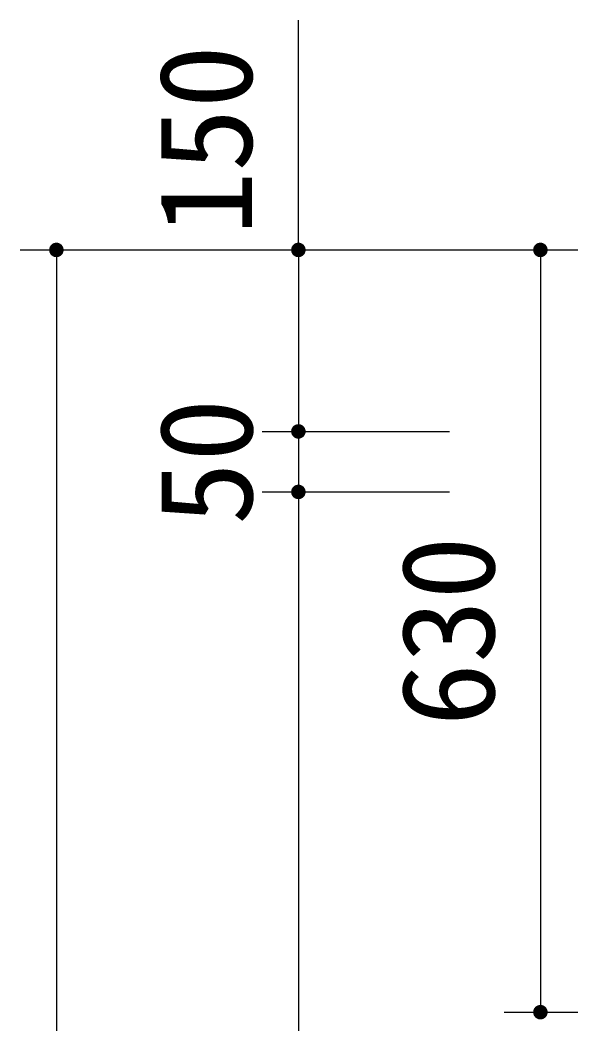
# Model space of a CAD drawing. Units: millimetres, scale not verified. Extents: x -8910 to 8910, y -6308 to 6308.
# Drawn here: x -7117 to -6662, y -2409 to -1579 of the extents above; entities that cross this region are included whole.
import ezdxf
from ezdxf.enums import TextEntityAlignment as Align

# ---------------------------------------------------------------- set-up
doc = ezdxf.new("R2010")
doc.units = ezdxf.units.MM
doc.header["$LTSCALE"] = 30
doc.layers.add('0-0_製作', color=5, linetype='Continuous', lineweight=25)
doc.layers.add('0-B_機器', color=2, linetype='Continuous', lineweight=25)
doc.styles.add('ＭＳ ゴシック', font='')
doc.styles.get('ＭＳ ゴシック').set_extended_font_data('MS Gothic')

msp = doc.modelspace()

# ---------------------------------------------------------------- linework, layer by layer
at = {"layer": '0-0_製作', "color": 2}
for p, q in [((-6887.32, -1768.88), (-6887.32, -1578.91)), ((-7117.32, -1768.88), (-6687.32, -1768.88)), ((-6917.32, -1768.88), (-6687.32, -1768.88)), ((-6917.32, -1918.88), (-6762.48, -1918.88)), ((-6917.32, -1968.88), (-6762.48, -1968.88))]:
    msp.add_line(p, q, dxfattribs=at)
at = {"layer": '0-0_製作'}
for points in [[(-7093.03, -1767.02), (-7087.32, -1768.88), (-7093.21, -1767.75)], [(-7092.75, -1766.32), (-7087.32, -1768.88), (-7093.03, -1767.02)], [(-7092.39, -1765.66), (-7087.32, -1768.88), (-7092.75, -1766.32)], [(-7091.94, -1765.05), (-7087.32, -1768.88), (-7092.39, -1765.66)], [(-7091.43, -1764.5), (-7087.32, -1768.88), (-7091.94, -1765.05)], [(-7090.85, -1764.02), (-7087.32, -1768.88), (-7091.43, -1764.5)], [(-7090.21, -1763.62), (-7087.32, -1768.88), (-7090.85, -1764.02)], [(-7089.53, -1763.3), (-7087.32, -1768.88), (-7090.21, -1763.62)], [(-7088.81, -1763.06), (-7087.32, -1768.88), (-7089.53, -1763.3)], [(-7088.07, -1762.92), (-7087.32, -1768.88), (-7088.81, -1763.06)], [(-7088.07, -1762.92), (-7087.32, -1762.88), (-7087.32, -1768.88)], [(-7087.32, -1762.88), (-7081.32, -1768.88), (-7087.32, -1768.88)], [(-7086.94, -1762.89), (-7081.32, -1768.88), (-7087.32, -1762.88)], [(-7086.2, -1762.98), (-7081.32, -1768.88), (-7086.94, -1762.89)], [(-7085.47, -1763.17), (-7081.32, -1768.88), (-7086.2, -1762.98)], [(-7084.77, -1763.45), (-7081.32, -1768.88), (-7085.47, -1763.17)], [(-7084.11, -1763.81), (-7081.32, -1768.88), (-7084.77, -1763.45)], [(-7083.5, -1764.25), (-7081.32, -1768.88), (-7084.11, -1763.81)], [(-7082.95, -1764.77), (-7081.32, -1768.88), (-7083.5, -1764.25)], [(-7082.47, -1765.35), (-7081.32, -1768.88), (-7082.95, -1764.77)], [(-7082.06, -1765.99), (-7081.32, -1768.88), (-7082.47, -1765.35)], [(-7081.74, -1766.67), (-7081.32, -1768.88), (-7082.06, -1765.99)], [(-7081.74, -1766.67), (-7081.37, -1768.12), (-7081.32, -1768.88)], [(-7081.51, -1767.38), (-7081.37, -1768.12), (-7081.74, -1766.67)], [(-6893.03, -1767.02), (-6887.32, -1768.88), (-6893.21, -1767.75)], [(-6892.75, -1766.32), (-6887.32, -1768.88), (-6893.03, -1767.02)], [(-6892.39, -1765.66), (-6887.32, -1768.88), (-6892.75, -1766.32)], [(-6891.94, -1765.05), (-6887.32, -1768.88), (-6892.39, -1765.66)], [(-6891.43, -1764.5), (-6887.32, -1768.88), (-6891.94, -1765.05)], [(-6890.85, -1764.02), (-6887.32, -1768.88), (-6891.43, -1764.5)], [(-6890.21, -1763.62), (-6887.32, -1768.88), (-6890.85, -1764.02)], [(-6889.53, -1763.3), (-6887.32, -1768.88), (-6890.21, -1763.62)], [(-6888.81, -1763.06), (-6887.32, -1768.88), (-6889.53, -1763.3)], [(-6888.07, -1762.92), (-6887.32, -1768.88), (-6888.81, -1763.06)], [(-6888.07, -1762.92), (-6887.32, -1762.88), (-6887.32, -1768.88)], [(-6887.32, -1762.88), (-6881.32, -1768.88), (-6887.32, -1768.88)], [(-6886.94, -1762.89), (-6881.32, -1768.88), (-6887.32, -1762.88)], [(-6886.2, -1762.98), (-6881.32, -1768.88), (-6886.94, -1762.89)], [(-6885.47, -1763.17), (-6881.32, -1768.88), (-6886.2, -1762.98)], [(-6884.77, -1763.45), (-6881.32, -1768.88), (-6885.47, -1763.17)], [(-6884.11, -1763.81), (-6881.32, -1768.88), (-6884.77, -1763.45)], [(-6883.5, -1764.25), (-6881.32, -1768.88), (-6884.11, -1763.81)], [(-6882.95, -1764.77), (-6881.32, -1768.88), (-6883.5, -1764.25)], [(-6882.47, -1765.35), (-6881.32, -1768.88), (-6882.95, -1764.77)], [(-6882.06, -1765.99), (-6881.32, -1768.88), (-6882.47, -1765.35)], [(-6882.06, -1765.99), (-6881.37, -1768.12), (-6881.32, -1768.88)], [(-6881.74, -1766.67), (-6881.37, -1768.12), (-6882.06, -1765.99)], [(-6881.74, -1766.67), (-6881.51, -1767.38), (-6881.37, -1768.12)], [(-6693.03, -1767.02), (-6687.32, -1768.88), (-6693.21, -1767.75)], [(-6692.75, -1766.32), (-6687.32, -1768.88), (-6693.03, -1767.02)], [(-6692.39, -1765.66), (-6687.32, -1768.88), (-6692.75, -1766.32)], [(-6691.94, -1765.05), (-6687.32, -1768.88), (-6692.39, -1765.66)], [(-6691.43, -1764.5), (-6687.32, -1768.88), (-6691.94, -1765.05)], [(-6690.85, -1764.02), (-6687.32, -1768.88), (-6691.43, -1764.5)], [(-6690.21, -1763.62), (-6687.32, -1768.88), (-6690.85, -1764.02)], [(-6689.53, -1763.3), (-6687.32, -1768.88), (-6690.21, -1763.62)], [(-6688.81, -1763.06), (-6687.32, -1768.88), (-6689.53, -1763.3)], [(-6688.81, -1763.06), (-6687.32, -1762.88), (-6687.32, -1768.88)], [(-6688.07, -1762.92), (-6687.32, -1762.88), (-6688.81, -1763.06)], [(-6687.32, -1762.88), (-6681.32, -1768.88), (-6687.32, -1768.88)], [(-6686.94, -1762.89), (-6681.32, -1768.88), (-6687.32, -1762.88)], [(-6686.2, -1762.98), (-6681.32, -1768.88), (-6686.94, -1762.89)], [(-6685.47, -1763.17), (-6681.32, -1768.88), (-6686.2, -1762.98)], [(-6684.77, -1763.45), (-6681.32, -1768.88), (-6685.47, -1763.17)], [(-6684.11, -1763.81), (-6681.32, -1768.88), (-6684.77, -1763.45)], [(-6683.5, -1764.25), (-6681.32, -1768.88), (-6684.11, -1763.81)], [(-6682.95, -1764.77), (-6681.32, -1768.88), (-6683.5, -1764.25)], [(-6682.47, -1765.35), (-6681.32, -1768.88), (-6682.95, -1764.77)], [(-6682.06, -1765.99), (-6681.32, -1768.88), (-6682.47, -1765.35)], [(-6682.06, -1765.99), (-6681.37, -1768.12), (-6681.32, -1768.88)], [(-6681.74, -1766.67), (-6681.37, -1768.12), (-6682.06, -1765.99)], [(-6681.74, -1766.67), (-6681.51, -1767.38), (-6681.37, -1768.12)], [(-7093.31, -1768.5), (-7087.32, -1768.88), (-7093.32, -1768.88)], [(-7093.32, -1768.88), (-7092.9, -1771.08), (-7093.27, -1769.63)], [(-7093.32, -1768.88), (-7092.58, -1771.77), (-7092.9, -1771.08)], [(-7087.32, -1768.88), (-7092.58, -1771.77), (-7093.32, -1768.88)], [(-7093.21, -1767.75), (-7087.32, -1768.88), (-7093.31, -1768.5)], [(-7093.27, -1769.63), (-7092.9, -1771.08), (-7093.13, -1770.37)], [(-7087.32, -1768.88), (-7092.17, -1772.4), (-7092.58, -1771.77)], [(-7087.32, -1768.88), (-7091.69, -1772.98), (-7092.17, -1772.4)], [(-7087.32, -1768.88), (-7091.14, -1773.5), (-7091.69, -1772.98)], [(-7087.32, -1768.88), (-7090.54, -1773.94), (-7091.14, -1773.5)], [(-7087.32, -1768.88), (-7089.88, -1774.3), (-7090.54, -1773.94)], [(-7087.32, -1768.88), (-7089.17, -1774.58), (-7089.88, -1774.3)], [(-7087.32, -1768.88), (-7088.44, -1774.77), (-7089.17, -1774.58)], [(-7087.32, -1768.88), (-7087.7, -1774.86), (-7088.44, -1774.77)], [(-7087.32, -1768.88), (-7087.32, -1774.88), (-7087.7, -1774.86)], [(-7087.32, -1768.88), (-7086.57, -1774.83), (-7087.32, -1774.88)], [(-7087.32, -1768.88), (-7085.83, -1774.69), (-7086.57, -1774.83)], [(-7081.32, -1768.88), (-7085.83, -1774.69), (-7087.32, -1768.88)], [(-7081.32, -1768.88), (-7085.11, -1774.45), (-7085.83, -1774.69)], [(-7081.32, -1768.88), (-7084.43, -1774.13), (-7085.11, -1774.45)], [(-7081.32, -1768.88), (-7083.79, -1773.73), (-7084.43, -1774.13)], [(-7081.32, -1768.88), (-7083.21, -1773.25), (-7083.79, -1773.73)], [(-7081.32, -1768.88), (-7082.7, -1772.7), (-7083.21, -1773.25)], [(-7081.32, -1768.88), (-7082.25, -1772.09), (-7082.7, -1772.7)], [(-7081.32, -1768.88), (-7081.89, -1771.43), (-7082.25, -1772.09)], [(-7081.32, -1768.88), (-7081.61, -1770.73), (-7081.89, -1771.43)], [(-7081.32, -1768.88), (-7081.43, -1770), (-7081.61, -1770.73)], [(-7081.32, -1768.88), (-7081.33, -1769.25), (-7081.43, -1770)], [(-6893.31, -1768.5), (-6887.32, -1768.88), (-6893.32, -1768.88)], [(-6893.32, -1768.88), (-6892.58, -1771.77), (-6893.27, -1769.63)], [(-6893.32, -1768.88), (-6892.17, -1772.4), (-6892.58, -1771.77)], [(-6887.32, -1768.88), (-6892.17, -1772.4), (-6893.32, -1768.88)], [(-6893.21, -1767.75), (-6887.32, -1768.88), (-6893.31, -1768.5)], [(-6893.27, -1769.63), (-6892.9, -1771.08), (-6893.13, -1770.37)], [(-6893.27, -1769.63), (-6892.58, -1771.77), (-6892.9, -1771.08)], [(-6887.32, -1768.88), (-6891.69, -1772.98), (-6892.17, -1772.4)], [(-6887.32, -1768.88), (-6891.14, -1773.5), (-6891.69, -1772.98)], [(-6887.32, -1768.88), (-6890.54, -1773.94), (-6891.14, -1773.5)], [(-6887.32, -1768.88), (-6889.88, -1774.3), (-6890.54, -1773.94)], [(-6887.32, -1768.88), (-6889.17, -1774.58), (-6889.88, -1774.3)], [(-6887.32, -1768.88), (-6888.44, -1774.77), (-6889.17, -1774.58)], [(-6887.32, -1768.88), (-6887.7, -1774.86), (-6888.44, -1774.77)], [(-6887.32, -1768.88), (-6887.32, -1774.88), (-6887.7, -1774.86)], [(-6887.32, -1768.88), (-6886.57, -1774.83), (-6887.32, -1774.88)], [(-6887.32, -1768.88), (-6885.83, -1774.69), (-6886.57, -1774.83)], [(-6887.32, -1768.88), (-6885.11, -1774.45), (-6885.83, -1774.69)], [(-6881.32, -1768.88), (-6885.11, -1774.45), (-6887.32, -1768.88)], [(-6881.32, -1768.88), (-6884.43, -1774.13), (-6885.11, -1774.45)], [(-6881.32, -1768.88), (-6883.79, -1773.73), (-6884.43, -1774.13)], [(-6881.32, -1768.88), (-6883.21, -1773.25), (-6883.79, -1773.73)], [(-6881.32, -1768.88), (-6882.7, -1772.7), (-6883.21, -1773.25)], [(-6881.32, -1768.88), (-6882.25, -1772.09), (-6882.7, -1772.7)], [(-6881.32, -1768.88), (-6881.89, -1771.43), (-6882.25, -1772.09)], [(-6881.32, -1768.88), (-6881.61, -1770.73), (-6881.89, -1771.43)], [(-6881.32, -1768.88), (-6881.43, -1770), (-6881.61, -1770.73)], [(-6881.32, -1768.88), (-6881.33, -1769.25), (-6881.43, -1770)], [(-6693.31, -1768.5), (-6687.32, -1768.88), (-6693.32, -1768.88)], [(-6693.32, -1768.88), (-6692.58, -1771.77), (-6693.27, -1769.63)], [(-6693.32, -1768.88), (-6692.17, -1772.4), (-6692.58, -1771.77)], [(-6687.32, -1768.88), (-6692.17, -1772.4), (-6693.32, -1768.88)], [(-6693.21, -1767.75), (-6687.32, -1768.88), (-6693.31, -1768.5)], [(-6693.27, -1769.63), (-6692.9, -1771.08), (-6693.13, -1770.37)], [(-6693.27, -1769.63), (-6692.58, -1771.77), (-6692.9, -1771.08)], [(-6687.32, -1768.88), (-6691.69, -1772.98), (-6692.17, -1772.4)], [(-6687.32, -1768.88), (-6691.14, -1773.5), (-6691.69, -1772.98)], [(-6687.32, -1768.88), (-6690.54, -1773.94), (-6691.14, -1773.5)], [(-6687.32, -1768.88), (-6689.88, -1774.3), (-6690.54, -1773.94)], [(-6687.32, -1768.88), (-6689.17, -1774.58), (-6689.88, -1774.3)], [(-6687.32, -1768.88), (-6688.44, -1774.77), (-6689.17, -1774.58)], [(-6687.32, -1768.88), (-6687.7, -1774.86), (-6688.44, -1774.77)], [(-6687.32, -1768.88), (-6687.32, -1774.88), (-6687.7, -1774.86)], [(-6687.32, -1768.88), (-6686.57, -1774.83), (-6687.32, -1774.88)], [(-6687.32, -1768.88), (-6685.83, -1774.69), (-6686.57, -1774.83)], [(-6687.32, -1768.88), (-6685.11, -1774.45), (-6685.83, -1774.69)], [(-6681.32, -1768.88), (-6685.11, -1774.45), (-6687.32, -1768.88)], [(-6681.32, -1768.88), (-6684.43, -1774.13), (-6685.11, -1774.45)], [(-6681.32, -1768.88), (-6683.79, -1773.73), (-6684.43, -1774.13)], [(-6681.32, -1768.88), (-6683.21, -1773.25), (-6683.79, -1773.73)], [(-6681.32, -1768.88), (-6682.7, -1772.7), (-6683.21, -1773.25)], [(-6681.32, -1768.88), (-6682.25, -1772.09), (-6682.7, -1772.7)], [(-6681.32, -1768.88), (-6681.89, -1771.43), (-6682.25, -1772.09)], [(-6681.32, -1768.88), (-6681.61, -1770.73), (-6681.89, -1771.43)], [(-6681.32, -1768.88), (-6681.43, -1770), (-6681.61, -1770.73)], [(-6681.32, -1768.88), (-6681.33, -1769.25), (-6681.43, -1770)], [(-6892.75, -1916.32), (-6887.32, -1918.88), (-6893.03, -1917.02)], [(-6892.39, -1915.66), (-6887.32, -1918.88), (-6892.75, -1916.32)], [(-6891.94, -1915.05), (-6887.32, -1918.88), (-6892.39, -1915.66)], [(-6891.43, -1914.5), (-6887.32, -1918.88), (-6891.94, -1915.05)], [(-6890.85, -1914.02), (-6887.32, -1918.88), (-6891.43, -1914.5)], [(-6890.21, -1913.62), (-6887.32, -1918.88), (-6890.85, -1914.02)], [(-6889.53, -1913.3), (-6887.32, -1918.88), (-6890.21, -1913.62)], [(-6888.81, -1913.06), (-6887.32, -1918.88), (-6889.53, -1913.3)], [(-6888.81, -1913.06), (-6887.32, -1912.88), (-6887.32, -1918.88)], [(-6888.07, -1912.92), (-6887.32, -1912.88), (-6888.81, -1913.06)], [(-6887.32, -1912.88), (-6881.32, -1918.88), (-6887.32, -1918.88)], [(-6886.94, -1912.89), (-6881.32, -1918.88), (-6887.32, -1912.88)], [(-6886.2, -1912.98), (-6881.32, -1918.88), (-6886.94, -1912.89)], [(-6885.47, -1913.17), (-6881.32, -1918.88), (-6886.2, -1912.98)], [(-6884.77, -1913.45), (-6881.32, -1918.88), (-6885.47, -1913.17)], [(-6884.11, -1913.81), (-6881.32, -1918.88), (-6884.77, -1913.45)], [(-6883.5, -1914.25), (-6881.32, -1918.88), (-6884.11, -1913.81)], [(-6882.95, -1914.77), (-6881.32, -1918.88), (-6883.5, -1914.25)], [(-6882.47, -1915.35), (-6881.32, -1918.88), (-6882.95, -1914.77)], [(-6882.06, -1915.99), (-6881.32, -1918.88), (-6882.47, -1915.35)], [(-6882.06, -1915.99), (-6881.37, -1918.12), (-6881.32, -1918.88)], [(-6881.74, -1916.67), (-6881.37, -1918.12), (-6882.06, -1915.99)], [(-6893.31, -1918.5), (-6887.32, -1918.88), (-6893.32, -1918.88)], [(-6893.32, -1918.88), (-6892.58, -1921.77), (-6893.27, -1919.63)], [(-6893.32, -1918.88), (-6892.17, -1922.4), (-6892.58, -1921.77)], [(-6887.32, -1918.88), (-6892.17, -1922.4), (-6893.32, -1918.88)], [(-6893.21, -1917.75), (-6887.32, -1918.88), (-6893.31, -1918.5)], [(-6893.27, -1919.63), (-6892.9, -1921.08), (-6893.13, -1920.37)], [(-6893.27, -1919.63), (-6892.58, -1921.77), (-6892.9, -1921.08)], [(-6893.03, -1917.02), (-6887.32, -1918.88), (-6893.21, -1917.75)], [(-6887.32, -1918.88), (-6891.69, -1922.98), (-6892.17, -1922.4)], [(-6887.32, -1918.88), (-6891.14, -1923.5), (-6891.69, -1922.98)], [(-6887.32, -1918.88), (-6890.54, -1923.94), (-6891.14, -1923.5)], [(-6887.32, -1918.88), (-6889.88, -1924.3), (-6890.54, -1923.94)], [(-6887.32, -1918.88), (-6889.17, -1924.58), (-6889.88, -1924.3)], [(-6887.32, -1918.88), (-6888.44, -1924.77), (-6889.17, -1924.58)], [(-6887.32, -1918.88), (-6887.7, -1924.86), (-6888.44, -1924.77)], [(-6887.32, -1918.88), (-6887.32, -1924.88), (-6887.7, -1924.86)], [(-6887.32, -1918.88), (-6886.57, -1924.83), (-6887.32, -1924.88)], [(-6887.32, -1918.88), (-6885.83, -1924.69), (-6886.57, -1924.83)], [(-6887.32, -1918.88), (-6885.11, -1924.45), (-6885.83, -1924.69)], [(-6881.32, -1918.88), (-6885.11, -1924.45), (-6887.32, -1918.88)], [(-6881.32, -1918.88), (-6884.43, -1924.13), (-6885.11, -1924.45)], [(-6881.32, -1918.88), (-6883.79, -1923.73), (-6884.43, -1924.13)], [(-6881.32, -1918.88), (-6883.21, -1923.25), (-6883.79, -1923.73)], [(-6881.32, -1918.88), (-6882.7, -1922.7), (-6883.21, -1923.25)], [(-6881.32, -1918.88), (-6882.25, -1922.09), (-6882.7, -1922.7)], [(-6881.32, -1918.88), (-6881.89, -1921.43), (-6882.25, -1922.09)], [(-6881.32, -1918.88), (-6881.61, -1920.73), (-6881.89, -1921.43)], [(-6881.74, -1916.67), (-6881.51, -1917.38), (-6881.37, -1918.12)], [(-6881.32, -1918.88), (-6881.43, -1920), (-6881.61, -1920.73)], [(-6881.32, -1918.88), (-6881.33, -1919.25), (-6881.43, -1920)], [(-6892.39, -1965.66), (-6887.32, -1968.88), (-6892.75, -1966.32)], [(-6891.94, -1965.05), (-6887.32, -1968.88), (-6892.39, -1965.66)], [(-6891.43, -1964.5), (-6887.32, -1968.88), (-6891.94, -1965.05)], [(-6890.85, -1964.02), (-6887.32, -1968.88), (-6891.43, -1964.5)], [(-6890.21, -1963.62), (-6887.32, -1968.88), (-6890.85, -1964.02)], [(-6889.53, -1963.3), (-6887.32, -1968.88), (-6890.21, -1963.62)], [(-6888.81, -1963.06), (-6887.32, -1968.88), (-6889.53, -1963.3)], [(-6888.81, -1963.06), (-6887.32, -1962.88), (-6887.32, -1968.88)], [(-6888.07, -1962.92), (-6887.32, -1962.88), (-6888.81, -1963.06)], [(-6887.32, -1962.88), (-6881.32, -1968.88), (-6887.32, -1968.88)], [(-6886.94, -1962.89), (-6881.32, -1968.88), (-6887.32, -1962.88)], [(-6886.2, -1962.98), (-6881.32, -1968.88), (-6886.94, -1962.89)], [(-6885.47, -1963.17), (-6881.32, -1968.88), (-6886.2, -1962.98)], [(-6884.77, -1963.45), (-6881.32, -1968.88), (-6885.47, -1963.17)], [(-6884.11, -1963.81), (-6881.32, -1968.88), (-6884.77, -1963.45)], [(-6883.5, -1964.25), (-6881.32, -1968.88), (-6884.11, -1963.81)], [(-6882.95, -1964.77), (-6881.32, -1968.88), (-6883.5, -1964.25)], [(-6882.47, -1965.35), (-6881.32, -1968.88), (-6882.95, -1964.77)], [(-6882.06, -1965.99), (-6881.32, -1968.88), (-6882.47, -1965.35)], [(-6882.06, -1965.99), (-6881.37, -1968.12), (-6881.32, -1968.88)], [(-6881.74, -1966.67), (-6881.37, -1968.12), (-6882.06, -1965.99)], [(-6893.31, -1968.5), (-6887.32, -1968.88), (-6893.32, -1968.88)], [(-6893.32, -1968.88), (-6892.58, -1971.77), (-6893.27, -1969.63)], [(-6893.32, -1968.88), (-6892.17, -1972.4), (-6892.58, -1971.77)], [(-6887.32, -1968.88), (-6892.17, -1972.4), (-6893.32, -1968.88)], [(-6893.21, -1967.75), (-6887.32, -1968.88), (-6893.31, -1968.5)], [(-6893.27, -1969.63), (-6892.9, -1971.08), (-6893.13, -1970.37)], [(-6893.27, -1969.63), (-6892.58, -1971.77), (-6892.9, -1971.08)], [(-6893.03, -1967.02), (-6887.32, -1968.88), (-6893.21, -1967.75)], [(-6892.75, -1966.32), (-6887.32, -1968.88), (-6893.03, -1967.02)], [(-6887.32, -1968.88), (-6891.69, -1972.98), (-6892.17, -1972.4)], [(-6887.32, -1968.88), (-6891.14, -1973.5), (-6891.69, -1972.98)], [(-6887.32, -1968.88), (-6890.54, -1973.94), (-6891.14, -1973.5)], [(-6887.32, -1968.88), (-6889.88, -1974.3), (-6890.54, -1973.94)], [(-6887.32, -1968.88), (-6889.17, -1974.58), (-6889.88, -1974.3)], [(-6887.32, -1968.88), (-6888.44, -1974.77), (-6889.17, -1974.58)], [(-6887.32, -1968.88), (-6887.7, -1974.86), (-6888.44, -1974.77)], [(-6887.32, -1968.88), (-6887.32, -1974.88), (-6887.7, -1974.86)], [(-6887.32, -1968.88), (-6886.57, -1974.83), (-6887.32, -1974.88)], [(-6887.32, -1968.88), (-6885.83, -1974.69), (-6886.57, -1974.83)], [(-6887.32, -1968.88), (-6885.11, -1974.45), (-6885.83, -1974.69)], [(-6881.32, -1968.88), (-6885.11, -1974.45), (-6887.32, -1968.88)], [(-6881.32, -1968.88), (-6884.43, -1974.13), (-6885.11, -1974.45)], [(-6881.32, -1968.88), (-6883.79, -1973.73), (-6884.43, -1974.13)], [(-6881.32, -1968.88), (-6883.21, -1973.25), (-6883.79, -1973.73)], [(-6881.32, -1968.88), (-6882.7, -1972.7), (-6883.21, -1973.25)], [(-6881.32, -1968.88), (-6882.25, -1972.09), (-6882.7, -1972.7)], [(-6881.32, -1968.88), (-6881.89, -1971.43), (-6882.25, -1972.09)], [(-6881.32, -1968.88), (-6881.61, -1970.73), (-6881.89, -1971.43)], [(-6881.74, -1966.67), (-6881.51, -1967.38), (-6881.37, -1968.12)], [(-6881.32, -1968.88), (-6881.43, -1970), (-6881.61, -1970.73)], [(-6881.32, -1968.88), (-6881.33, -1969.25), (-6881.43, -1970)], [(-6693.03, -2397), (-6687.32, -2398.85), (-6693.21, -2397.73)], [(-6692.75, -2396.3), (-6687.32, -2398.85), (-6693.03, -2397)], [(-6692.39, -2395.64), (-6687.32, -2398.85), (-6692.75, -2396.3)], [(-6691.94, -2395.03), (-6687.32, -2398.85), (-6692.39, -2395.64)], [(-6691.43, -2394.48), (-6687.32, -2398.85), (-6691.94, -2395.03)], [(-6690.85, -2394), (-6687.32, -2398.85), (-6691.43, -2394.48)], [(-6690.21, -2393.6), (-6687.32, -2398.85), (-6690.85, -2394)], [(-6689.53, -2393.28), (-6687.32, -2398.85), (-6690.21, -2393.6)], [(-6688.81, -2393.04), (-6687.32, -2398.85), (-6689.53, -2393.28)], [(-6688.81, -2393.04), (-6687.32, -2392.85), (-6687.32, -2398.85)], [(-6688.07, -2392.9), (-6687.32, -2392.85), (-6688.81, -2393.04)], [(-6687.32, -2392.85), (-6681.32, -2398.85), (-6687.32, -2398.85)], [(-6686.94, -2392.87), (-6681.32, -2398.85), (-6687.32, -2392.85)], [(-6686.2, -2392.96), (-6681.32, -2398.85), (-6686.94, -2392.87)], [(-6685.47, -2393.15), (-6681.32, -2398.85), (-6686.2, -2392.96)], [(-6684.77, -2393.43), (-6681.32, -2398.85), (-6685.47, -2393.15)], [(-6684.11, -2393.79), (-6681.32, -2398.85), (-6684.77, -2393.43)], [(-6683.5, -2394.23), (-6681.32, -2398.85), (-6684.11, -2393.79)], [(-6682.95, -2394.75), (-6681.32, -2398.85), (-6683.5, -2394.23)], [(-6682.47, -2395.33), (-6681.32, -2398.85), (-6682.95, -2394.75)], [(-6682.47, -2395.33), (-6681.37, -2398.1), (-6681.32, -2398.85)], [(-6682.06, -2395.96), (-6681.37, -2398.1), (-6682.47, -2395.33)], [(-6682.06, -2395.96), (-6681.51, -2397.36), (-6681.37, -2398.1)], [(-6681.74, -2396.65), (-6681.51, -2397.36), (-6682.06, -2395.96)], [(-6693.31, -2398.48), (-6687.32, -2398.85), (-6693.32, -2398.85)], [(-6693.32, -2398.85), (-6692.17, -2402.38), (-6693.27, -2399.61)], [(-6693.32, -2398.85), (-6691.69, -2402.96), (-6692.17, -2402.38)], [(-6687.32, -2398.85), (-6691.69, -2402.96), (-6693.32, -2398.85)], [(-6693.21, -2397.73), (-6687.32, -2398.85), (-6693.31, -2398.48)], [(-6693.27, -2399.61), (-6692.58, -2401.74), (-6693.13, -2400.35)], [(-6693.27, -2399.61), (-6692.17, -2402.38), (-6692.58, -2401.74)], [(-6693.13, -2400.35), (-6692.58, -2401.74), (-6692.9, -2401.06)], [(-6687.32, -2398.85), (-6691.14, -2403.48), (-6691.69, -2402.96)], [(-6687.32, -2398.85), (-6690.54, -2403.92), (-6691.14, -2403.48)], [(-6687.32, -2398.85), (-6689.88, -2404.28), (-6690.54, -2403.92)], [(-6687.32, -2398.85), (-6689.17, -2404.56), (-6689.88, -2404.28)], [(-6687.32, -2398.85), (-6688.44, -2404.75), (-6689.17, -2404.56)], [(-6687.32, -2398.85), (-6687.7, -2404.84), (-6688.44, -2404.75)], [(-6687.32, -2398.85), (-6687.32, -2404.85), (-6687.7, -2404.84)], [(-6687.32, -2398.85), (-6686.57, -2404.81), (-6687.32, -2404.85)], [(-6687.32, -2398.85), (-6685.83, -2404.67), (-6686.57, -2404.81)], [(-6687.32, -2398.85), (-6685.11, -2404.43), (-6685.83, -2404.67)], [(-6681.32, -2398.85), (-6685.11, -2404.43), (-6687.32, -2398.85)], [(-6681.32, -2398.85), (-6684.43, -2404.11), (-6685.11, -2404.43)], [(-6681.32, -2398.85), (-6683.79, -2403.71), (-6684.43, -2404.11)], [(-6681.32, -2398.85), (-6683.21, -2403.23), (-6683.79, -2403.71)], [(-6681.32, -2398.85), (-6682.7, -2402.68), (-6683.21, -2403.23)], [(-6681.32, -2398.85), (-6682.25, -2402.07), (-6682.7, -2402.68)], [(-6681.32, -2398.85), (-6681.89, -2401.41), (-6682.25, -2402.07)], [(-6681.32, -2398.85), (-6681.61, -2400.71), (-6681.89, -2401.41)], [(-6681.32, -2398.85), (-6681.43, -2399.98), (-6681.61, -2400.71)], [(-6681.32, -2398.85), (-6681.33, -2399.23), (-6681.43, -2399.98)]]:
    msp.add_solid(points, dxfattribs=at)
at = {"layer": '0-B_機器'}
for p, q in [((-7087.32, -1768.88), (-7087.32, -4308.85)), ((-7009.2, -1768.88), (-2795.45, -1768.88)), ((-6887.32, -1768.88), (-6887.32, -1918.88)), ((-6717.32, -1768.88), (-6202.29, -1768.88)), ((-6687.32, -1768.88), (-6687.32, -2398.85)), ((-6887.32, -1918.88), (-6887.32, -1968.88)), ((-6887.32, -1968.88), (-6887.32, -3958.85)), ((-6717.32, -2398.85), (-6202.29, -2398.85))]:
    msp.add_line(p, q, dxfattribs=at)

# ---------------------------------------------------------------- texts
at = {"layer": '0-0_製作', "color": 4, "style": 'ＭＳ ゴシック'}
for s, p in [('150', (-6902.6, -1756.62)), ('50', (-6902.32, -1996.38))]:
    msp.add_text(s, height=76.98, rotation=90, dxfattribs=at).set_placement(p, align=Align.BOTTOM_LEFT)
at = {"layer": '0-B_機器', "color": 4, "style": 'ＭＳ ゴシック'}
msp.add_text('630', height=76.98, rotation=90, dxfattribs=at).set_placement((-6702.32, -2162.62), align=Align.BOTTOM_LEFT)

doc.saveas('drawing.dxf')
